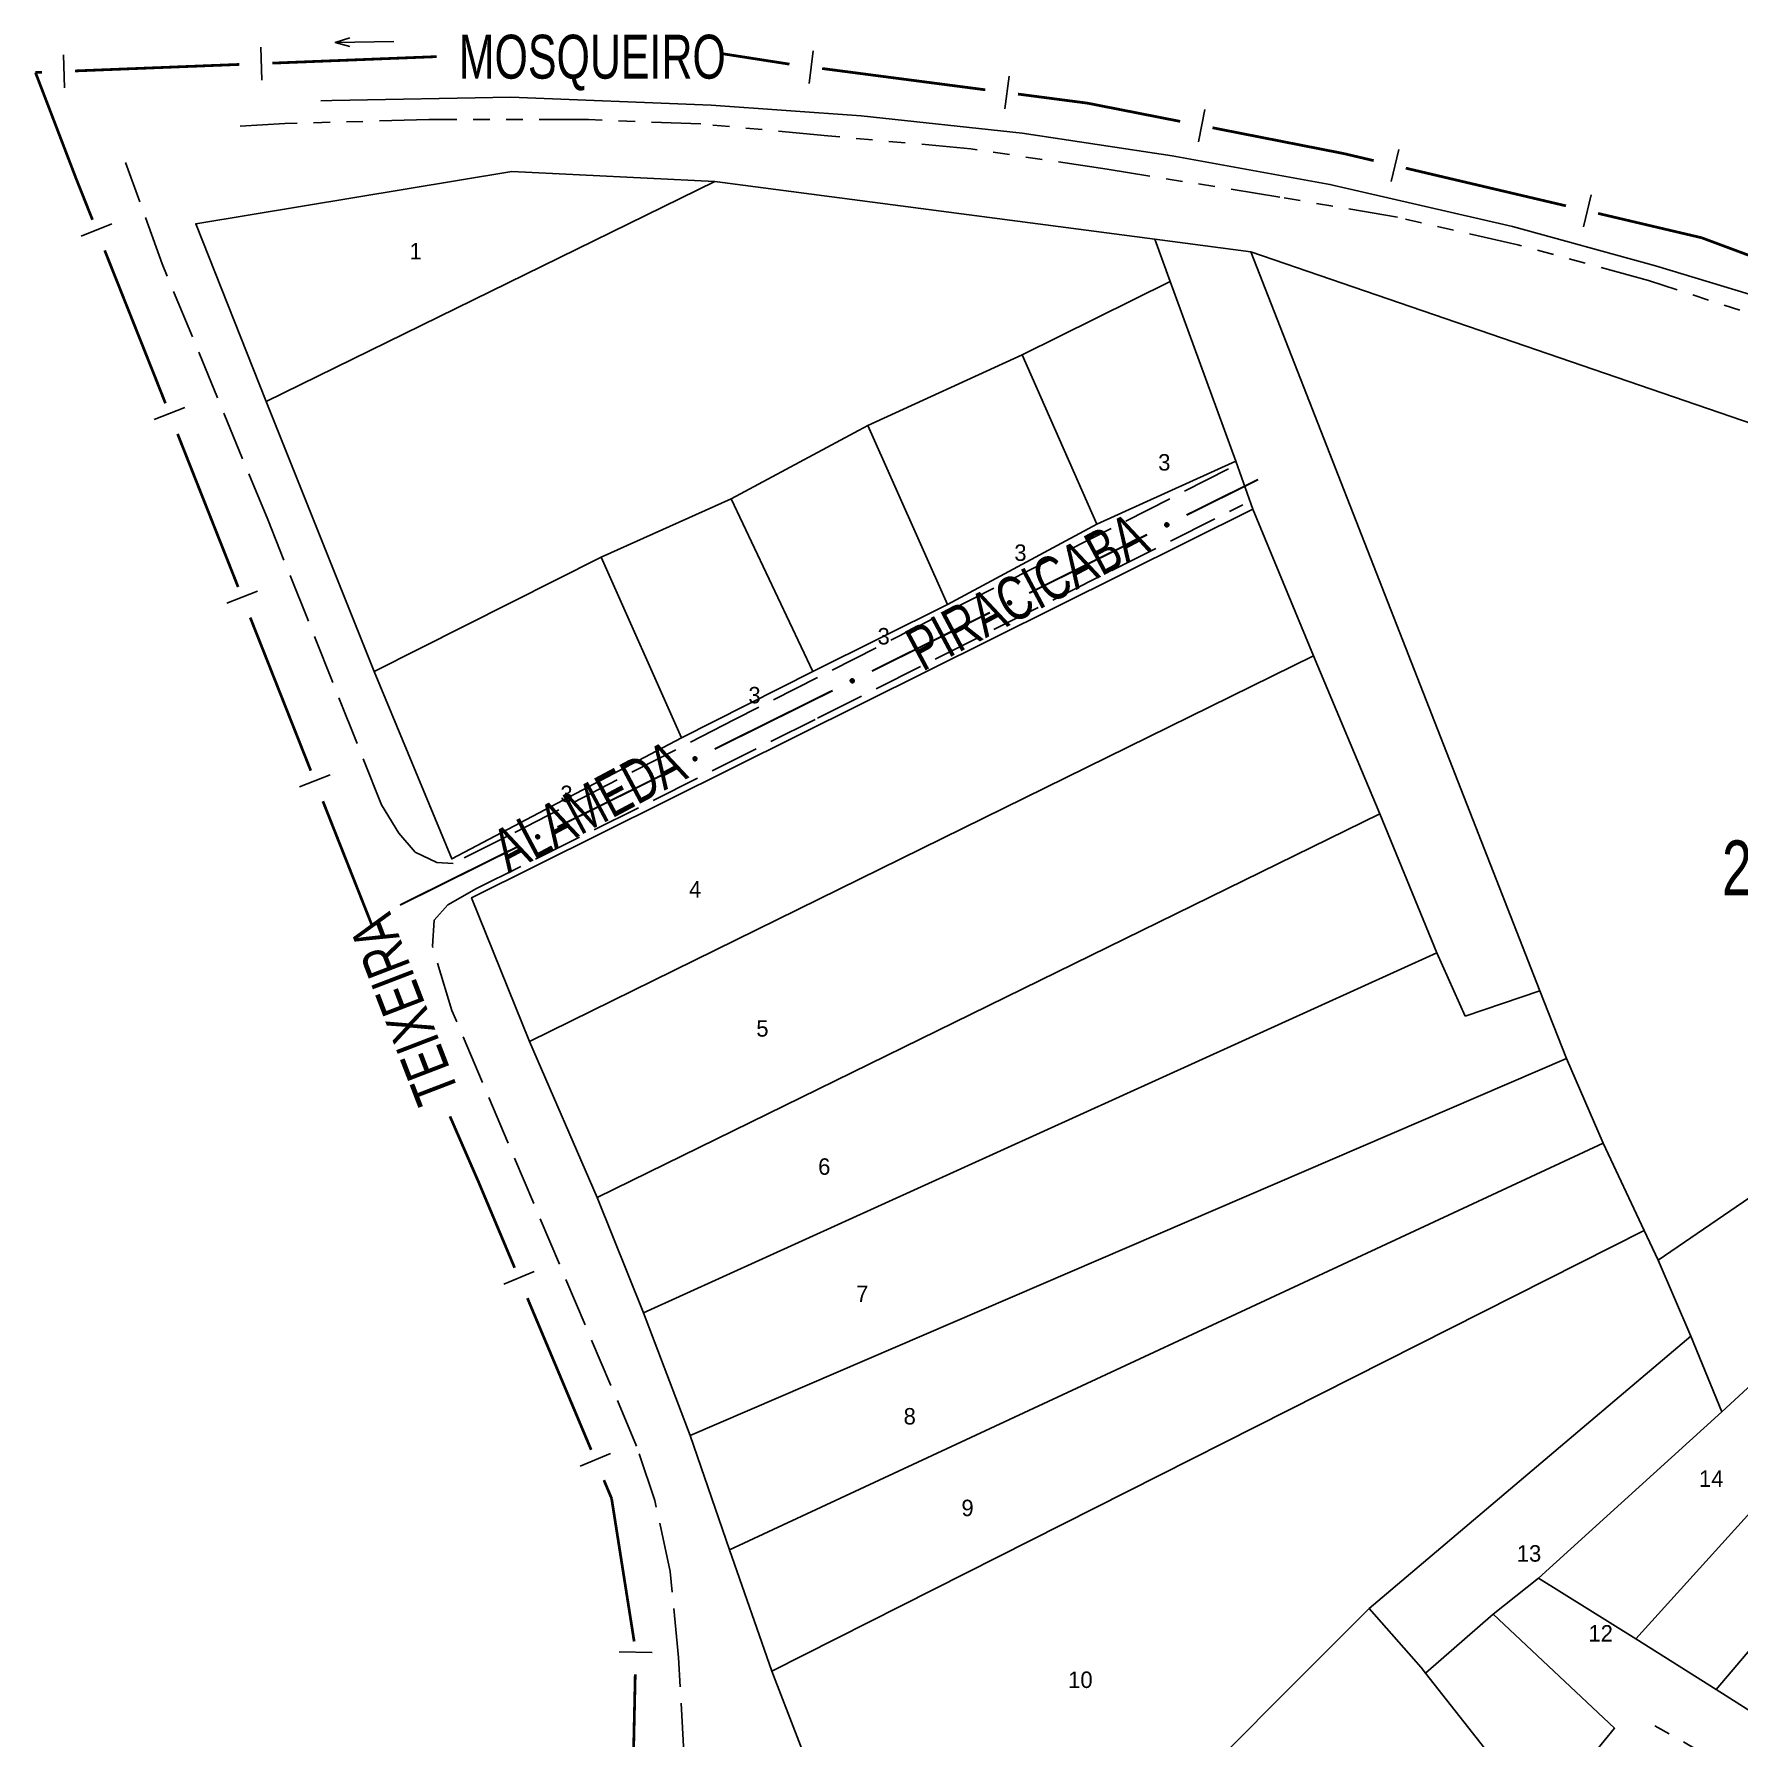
# Model space of a CAD drawing. Extents: x 205454 to 206599, y 4874260 to 4875179.
# Drawn here: x 205858.4 to 206013.8, y 4875023.5 to 4875178.8 of the extents above; entities that cross this region are included whole.
import ezdxf
from ezdxf.enums import TextEntityAlignment as Align

# ---------------------------------------------------------------- set-up
doc = ezdxf.new("R2010")
doc.units = 0
doc.header["$LTSCALE"] = 1.5
doc.header["$MEASUREMENT"] = 0
doc.linetypes.add('TRACO_11', pattern=[8, 3, -1, 3, -1])
doc.linetypes.add('TRACO_25', pattern=[8, 3, -1, 1, -1, 1, -1])
for name, color, linetype in [('CD_MALHA_LOTES', 7, 'CONTINUOUS'), ('CD_TXT_QUADRA', 255, 'CONTINUOUS'), ('LM-LIM-SETORES-BAIRROS', 250, 'CONTINUOUS'), ('RU-QUADRA', 210, 'CONTINUOUS'), ('SV-EIXO-RUA-PAV', 20, 'CONTINUOUS'), ('SV-FX-DOM-EST', 20, 'CONTINUOUS'), ('SV-ROD-ESTADUAIS', 20, 'CONTINUOUS'), ('SV-RUA-NAO-PAV', 7, 'CONTINUOUS'), ('SV-RUA-PAVIM', 7, 'CONTINUOUS'), ('SV-TXT-ROD-EST', 7, 'CONTINUOUS'), ('SV-TXT-RUA-PAV', 7, 'CONTINUOUS'), ('Th_NmrPort', 7, 'CONTINUOUS')]:
    doc.layers.add(name, color=color, linetype=linetype)
doc.styles.add('ARIAL', font='ARIAL.SHX')

# ---------------------------------------------------------------- blocks, each defined once
blk = doc.blocks.new('COD048', base_point=(205888.551752, 4875178.0347))
at = {"layer": 'SV-TXT-ROD-EST'}
blk.add_line((205889.885086, 4875177.6347), (205891.218419, 4875178.0347), dxfattribs=at)
blk.add_lwpolyline([(205885.885086, 4875178.0347), (205891.218419, 4875178.0347), (205889.885086, 4875178.4347)], dxfattribs=at)

msp = doc.modelspace()

# ---------------------------------------------------------------- linework, layer by layer
at = {"layer": 'CD_MALHA_LOTES', "linetype": 'Continuous', "flags": 128}
for points in [[(205873.179126, 4875161.473457), (205901.967564, 4875166.22869)], [(205879.605117, 4875145.279961), (205920.474416, 4875165.329051)], [(205901.967564, 4875166.22869), (205920.474416, 4875165.329051)], [(205920.474416, 4875165.329051), (205960.572597, 4875160.059739)], [(205879.605117, 4875145.279961), (205873.179126, 4875161.473457)], [(205961.986315, 4875156.204144), (205960.572597, 4875160.059739)], [(205960.572597, 4875160.059739), (205969.311944, 4875158.90306)], [(205969.311944, 4875158.90306), (206052.657041, 4875130.307403), (206075.854867, 4875117.840981)], [(205995.658505, 4875091.55868), (205969.311944, 4875158.90306)], [(205948.491735, 4875149.521114), (205961.986315, 4875156.204144)], [(205967.962486, 4875139.817869), (205961.986315, 4875156.204144)], [(205934.418816, 4875143.095124), (205948.491735, 4875149.521114)], [(205955.303285, 4875134.098737), (205948.491735, 4875149.521114)], [(205889.436882, 4875120.668417), (205879.605117, 4875145.279961)], [(205921.952394, 4875136.412094), (205934.418816, 4875143.095124)], [(205941.680185, 4875126.773108), (205934.418816, 4875143.095124)], [(205967.962486, 4875139.817869), (205955.303285, 4875134.098737)], [(205969.504724, 4875135.448195), (205967.962486, 4875139.817869)], [(205910.128571, 4875131.078521), (205921.952394, 4875136.412094)], [(205929.406543, 4875120.668417), (205921.952394, 4875136.412094)], [(205898.304749, 4875100.040987), (205969.504724, 4875135.448195)], [(205975.031076, 4875122.082135), (205969.504724, 4875135.448195)], [(205955.303285, 4875134.098737), (205941.680185, 4875126.773108)], [(205889.436882, 4875120.668417), (205910.128571, 4875131.078521)], [(205917.454201, 4875114.627986), (205910.128571, 4875131.078521)], [(205941.680185, 4875126.773108), (205929.406543, 4875120.668417)], [(205903.574061, 4875086.931967), (205975.031076, 4875122.082135)], [(205981.071507, 4875107.687916), (205975.031076, 4875122.082135)], [(205896.505472, 4875103.575282), (205889.436882, 4875120.668417)], [(205929.406543, 4875120.668417), (205917.454201, 4875114.627986)], [(205917.454201, 4875114.627986), (205896.505472, 4875103.575282)], [(205909.743012, 4875072.730528), (205981.071507, 4875107.687916)], [(205986.276559, 4875095.028715), (205981.071507, 4875107.687916)], [(205903.574061, 4875086.931967), (205898.304749, 4875100.040987)], [(205913.984166, 4875062.191903), (205986.276559, 4875095.028715)], [(205988.846955, 4875089.245323), (205986.276559, 4875095.028715)], [(205995.658505, 4875091.55868), (205988.846955, 4875089.245323)], [(205998.100382, 4875085.389729), (205995.658505, 4875091.55868)], [(205909.743012, 4875072.730528), (205903.574061, 4875086.931967)], [(205918.22532, 4875051.01068), (205998.100382, 4875085.389729)], [(206001.441897, 4875077.67854), (205998.100382, 4875085.389729)], [(205921.823874, 4875040.600575), (206001.441897, 4875077.67854)], [(206005.168971, 4875069.710312), (206001.441897, 4875077.67854)], [(205913.984166, 4875062.191903), (205909.743012, 4875072.730528)], [(206006.454169, 4875067.011396), (206015.386296, 4875073.116087)], [(205925.679469, 4875029.547871), (206005.168971, 4875069.710312)], [(206006.454169, 4875067.011396), (206005.168971, 4875069.710312)], [(206009.410125, 4875060.071326), (206006.454169, 4875067.011396)], [(205918.22532, 4875051.01068), (205913.984166, 4875062.191903)], [(205980.107608, 4875035.267003), (206009.410125, 4875060.071326)], [(206012.237561, 4875053.195516), (206009.410125, 4875060.071326)], [(206016.157415, 4875056.794071), (206012.237561, 4875053.195516)], [(205995.529985, 4875038.030179), (206012.237561, 4875053.195516)], [(206004.397852, 4875032.503827), (206022.711925, 4875052.681437)], [(205921.823874, 4875040.600575), (205918.22532, 4875051.01068)], [(206011.723482, 4875027.877114), (206029.523475, 4875048.825843)], [(205925.679469, 4875029.547871), (205921.823874, 4875040.600575)], [(205995.529985, 4875038.030179), (205991.417351, 4875034.752924)], [(206004.397852, 4875032.503827), (205995.529985, 4875038.030179)], [(205939.238309, 4874994.333443), (205980.107608, 4875035.267003)], [(205984.862841, 4875029.869171), (205980.107608, 4875035.267003)], [(205985.248401, 4875029.355092), (205991.417351, 4875034.752924)], [(205991.417351, 4875034.752924), (206002.470055, 4875024.342819)], [(206011.723482, 4875027.877114), (206004.397852, 4875032.503827)], [(205939.238309, 4874994.333443), (205925.679469, 4875029.547871)], [(205985.248401, 4875029.355092), (205984.862841, 4875029.869171)], [(205995.272946, 4875016.63163), (205985.248401, 4875029.355092)], [(206017.635393, 4875024.150039), (206011.723482, 4875027.877114)], [(206002.470055, 4875024.342819), (205999.642619, 4875020.872784)]]:
    msp.add_lwpolyline(points, dxfattribs=at)
at = {"layer": 'LM-LIM-SETORES-BAIRROS'}
for points in [[(205861.106483, 4875176.858018), (205861.225002, 4875173.86036)], [(205879.092431, 4875177.569133), (205879.21095, 4875174.571475)], [(205929.455364, 4875177.236984), (205929.067021, 4875174.262225)], [(205947.303917, 4875174.906927), (205946.915574, 4875171.932168)], [(205965.137296, 4875171.885056), (205964.55823, 4875168.941473)], [(205982.815582, 4875168.226533), (205982.128464, 4875165.306282)], [(206000.337091, 4875164.103825), (205999.649973, 4875161.183574)], [(205862.741789, 4875160.345762), (205865.529398, 4875161.45447)], [(205869.387193, 4875143.620413), (205872.176875, 4875144.723898)], [(205876.008098, 4875126.882325), (205878.797779, 4875127.985809)], [(205882.629002, 4875110.144236), (205885.418684, 4875111.24772)], [(205901.237259, 4875064.810623), (205904.002828, 4875065.973219)], [(205908.212834, 4875048.21721), (205910.978403, 4875049.379806)], [(205911.770229, 4875031.300991), (205914.76952, 4875031.235789)]]:
    msp.add_lwpolyline(points, dxfattribs=at)
at = {"layer": 'LM-LIM-SETORES-BAIRROS', "const_width": 0.25}
for points in [[(205895.139199, 4875176.702407), (205880.15091, 4875176.109811)], [(205921.350561, 4875176.93941), (205920.970874, 4875176.998472)], [(205927.27926, 4875176.017167), (205921.350561, 4875176.93941)], [(205859.167304, 4875175.280176), (205858.56665, 4875175.25643)], [(205858.56665, 4875175.25643), (205861.928825, 4875166.479491)], [(205877.153252, 4875175.991291), (205862.164962, 4875175.398695)], [(205945.126573, 4875173.678442), (205930.252779, 4875175.620157)], [(205954.411005, 4875172.466397), (205948.101332, 4875173.2901)], [(205955.035818, 4875172.343483), (205954.411005, 4875172.466397)], [(205962.885374, 4875170.799309), (205955.035818, 4875172.343483)], [(205977.810973, 4875167.863125), (205965.828957, 4875170.220243)], [(205978.578354, 4875167.682565), (205977.810973, 4875167.863125)], [(205980.525189, 4875167.224486), (205978.578354, 4875167.682565)], [(205861.928825, 4875166.479491), (205862.250299, 4875165.640285)], [(205862.250299, 4875165.640285), (205863.766024, 4875161.829319)], [(205998.046697, 4875163.101778), (205983.44544, 4875166.537368)], [(206010.417486, 4875160.191004), (206000.966949, 4875162.41466)], [(205864.874732, 4875159.04171), (205869.309565, 4875147.891272)], [(206010.690556, 4875160.089342), (206010.417486, 4875160.191004)], [(206015.376357, 4875158.344845), (206010.690556, 4875160.089342)], [(205869.309565, 4875147.891272), (205869.555041, 4875147.274076)], [(205869.555041, 4875147.274076), (205870.414206, 4875145.102049)], [(205871.51769, 4875142.312368), (205877.035111, 4875128.36396)], [(205878.138595, 4875125.574279), (205883.656015, 4875111.625871)], [(205884.759499, 4875108.83619), (205889.173436, 4875097.677464)], [(205889.173436, 4875097.677464), (205889.248098, 4875097.488713)], [(205896.342074, 4875080.10847), (205898.738361, 4875074.607761)], [(205898.738361, 4875074.607761), (205898.952828, 4875074.115449)], [(205898.952828, 4875074.115449), (205902.232512, 4875066.313777)], [(205903.395107, 4875063.548209), (205909.208086, 4875049.720364)], [(205910.370682, 4875046.954796), (205910.758214, 4875046.032939)], [(205910.758214, 4875046.032939), (205911.068625, 4875045.294538)], [(205911.068625, 4875045.294538), (205913.127176, 4875032.257049)], [(205913.226407, 4875029.268862), (205912.92213, 4875015.272169)]]:
    msp.add_lwpolyline(points, dxfattribs=at)
at = {"layer": 'RU-QUADRA', "linetype": 'Continuous', "flags": 128}
for points in [[(205939.238309, 4874994.333443), (205925.679469, 4875029.547871), (205921.823874, 4875040.600575), (205918.22532, 4875051.01068), (205913.984166, 4875062.191903), (205909.743012, 4875072.730528), (205903.574061, 4875086.931967), (205898.304749, 4875100.040987), (205969.504724, 4875135.448195), (205967.962486, 4875139.817869), (205955.303285, 4875134.098737), (205941.680185, 4875126.773108), (205929.406543, 4875120.668417), (205917.454201, 4875114.627986), (205896.505472, 4875103.575282), (205889.436882, 4875120.668417), (205879.605117, 4875145.279961), (205873.179126, 4875161.473457), (205901.967564, 4875166.22869), (205920.474416, 4875165.329051), (205960.572597, 4875160.059739), (205969.311944, 4875158.90306), (206052.657041, 4875130.307403)], [(206017.635393, 4875024.150039), (206011.723482, 4875027.877114), (206004.397852, 4875032.503827), (205995.529985, 4875038.030179), (205991.417351, 4875034.752924), (206002.470055, 4875024.342819), (205999.642619, 4875020.872784), (206004.269333, 4875017.659789), (206015.000737, 4875011.169538)]]:
    msp.add_lwpolyline(points, dxfattribs=at)
at = {"layer": 'SV-EIXO-RUA-PAV', "const_width": 0.18}
for points in [[(205963.463229, 4875134.916486), (205969.734438, 4875138.02646)], [(205969.734438, 4875138.02646), (205969.990121, 4875138.153256)], [(205949.129036, 4875127.807977), (205959.87968, 4875133.139359)], [(205934.794843, 4875120.699467), (205945.545487, 4875126.030849)], [(205920.46065, 4875113.590957), (205931.211294, 4875118.922339)], [(205906.126457, 4875106.482447), (205916.877102, 4875111.813829)], [(205891.792264, 4875099.373937), (205902.542909, 4875104.705319)]]:
    msp.add_lwpolyline(points, dxfattribs=at)
at = {"layer": 'SV-EIXO-RUA-PAV'}
for points in [[(205961.493826, 4875134.062708), (205961.508786, 4875134.109272), (205961.531165, 4875134.146233), (205961.558703, 4875134.171688), (205961.588903, 4875134.187836), (205961.621659, 4875134.200877), (205961.657585, 4875134.206738), (205961.698901, 4875134.204412), (205961.745716, 4875134.189733), (205961.782072, 4875134.164319), (205961.808472, 4875134.138657), (205961.827124, 4875134.108136), (205961.839259, 4875134.076102), (205961.844114, 4875134.038583), (205961.841347, 4875133.996737), (205961.825448, 4875133.950019), (205961.80326, 4875133.913934), (205961.775977, 4875133.890012), (205961.745175, 4875133.871456), (205961.711573, 4875133.858543), (205961.676274, 4875133.852992), (205961.634147, 4875133.855854), (205961.588244, 4875133.872157), (205961.552002, 4875133.893877), (205961.527703, 4875133.920816), (205961.510116, 4875133.951553), (205961.496637, 4875133.984248), (205961.489241, 4875134.020117), (205961.493826, 4875134.062708)], [(205947.159633, 4875126.954198), (205947.174593, 4875127.000762), (205947.196972, 4875127.037723), (205947.22451, 4875127.063178), (205947.25471, 4875127.079326), (205947.287466, 4875127.092367), (205947.323392, 4875127.098229), (205947.364708, 4875127.095902), (205947.411523, 4875127.081223), (205947.447879, 4875127.055809), (205947.474279, 4875127.030147), (205947.492931, 4875126.999626), (205947.505066, 4875126.967592), (205947.509921, 4875126.930073), (205947.507154, 4875126.888227), (205947.491255, 4875126.841509), (205947.469067, 4875126.805424), (205947.441784, 4875126.781503), (205947.410982, 4875126.762946), (205947.37738, 4875126.750033), (205947.342081, 4875126.744482), (205947.299954, 4875126.747344), (205947.254051, 4875126.763647), (205947.217809, 4875126.785367), (205947.19351, 4875126.812306), (205947.175924, 4875126.843043), (205947.162444, 4875126.875738), (205947.155048, 4875126.911607), (205947.159633, 4875126.954198)], [(205932.82544, 4875119.845688), (205932.8404, 4875119.892252), (205932.862779, 4875119.929213), (205932.890317, 4875119.954668), (205932.920517, 4875119.970816), (205932.953273, 4875119.983857), (205932.9892, 4875119.989719), (205933.030515, 4875119.987392), (205933.07733, 4875119.972713), (205933.113686, 4875119.9473), (205933.140086, 4875119.921637), (205933.158738, 4875119.891116), (205933.170874, 4875119.859082), (205933.175728, 4875119.821563), (205933.172961, 4875119.779717), (205933.157062, 4875119.732999), (205933.134874, 4875119.696914), (205933.107591, 4875119.672993), (205933.076789, 4875119.654436), (205933.043187, 4875119.641523), (205933.007888, 4875119.635972), (205932.965761, 4875119.638834), (205932.919859, 4875119.655138), (205932.883616, 4875119.676857), (205932.859317, 4875119.703796), (205932.841731, 4875119.734533), (205932.828251, 4875119.767228), (205932.820855, 4875119.803097), (205932.82544, 4875119.845688)], [(205918.491247, 4875112.737178), (205918.506207, 4875112.783742), (205918.528586, 4875112.820703), (205918.556124, 4875112.846158), (205918.586324, 4875112.862306), (205918.61908, 4875112.875347), (205918.655007, 4875112.881209), (205918.696322, 4875112.878882), (205918.743137, 4875112.864203), (205918.779493, 4875112.83879), (205918.805893, 4875112.813127), (205918.824545, 4875112.782606), (205918.836681, 4875112.750572), (205918.841535, 4875112.713053), (205918.838769, 4875112.671207), (205918.822869, 4875112.624489), (205918.800681, 4875112.588405), (205918.773398, 4875112.564483), (205918.742596, 4875112.545926), (205918.708995, 4875112.533013), (205918.673695, 4875112.527462), (205918.631568, 4875112.530324), (205918.585666, 4875112.546628), (205918.549423, 4875112.568347), (205918.525124, 4875112.595286), (205918.507538, 4875112.626023), (205918.494058, 4875112.658718), (205918.486663, 4875112.694587), (205918.491247, 4875112.737178)], [(205904.157054, 4875105.628668), (205904.172014, 4875105.675233), (205904.194393, 4875105.712193), (205904.221931, 4875105.737648), (205904.252131, 4875105.753796), (205904.284887, 4875105.766837), (205904.320814, 4875105.772699), (205904.362129, 4875105.770372), (205904.408944, 4875105.755693), (205904.4453, 4875105.73028), (205904.4717, 4875105.704617), (205904.490352, 4875105.674096), (205904.502488, 4875105.642062), (205904.507342, 4875105.604543), (205904.504576, 4875105.562697), (205904.488676, 4875105.515979), (205904.466488, 4875105.479895), (205904.439205, 4875105.455973), (205904.408403, 4875105.437416), (205904.374802, 4875105.424503), (205904.339503, 4875105.418952), (205904.297375, 4875105.421814), (205904.251473, 4875105.438118), (205904.21523, 4875105.459837), (205904.190931, 4875105.486776), (205904.173345, 4875105.517513), (205904.159865, 4875105.550208), (205904.15247, 4875105.586077), (205904.157054, 4875105.628668)]]:
    msp.add_lwpolyline(points, close=True, dxfattribs=at)
for points in [[(205961.489241, 4875134.020117), (205961.745716, 4875134.189733)], [(205961.493086, 4875134.040175), (205961.719987, 4875134.193821)], [(205961.493826, 4875134.062708), (205961.698901, 4875134.204412)], [(205961.496637, 4875133.984248), (205961.782072, 4875134.164319)], [(205961.49724, 4875134.004157), (205961.759592, 4875134.175384)], [(205961.503005, 4875134.087741), (205961.671805, 4875134.201912)], [(205961.506283, 4875133.970564), (205961.790023, 4875134.150875)], [(205961.508786, 4875134.109272), (205961.657585, 4875134.206738)], [(205961.510116, 4875133.951553), (205961.808472, 4875134.138657)], [(205961.521429, 4875133.936952), (205961.817384, 4875134.120274)], [(205961.521452, 4875134.130397), (205961.63213, 4875134.198991)], [(205961.527703, 4875133.920816), (205961.827124, 4875134.108136)], [(205961.531165, 4875134.146233), (205961.621659, 4875134.200877)], [(205961.543303, 4875133.908199), (205961.830711, 4875134.090329)], [(205961.552002, 4875133.893877), (205961.839259, 4875134.076102)], [(205961.572512, 4875133.883084), (205961.837916, 4875134.054301)], [(205961.588244, 4875133.872157), (205961.844114, 4875134.038583)], [(205961.613956, 4875133.867082), (205961.840231, 4875134.015849)], [(205961.634147, 4875133.855854), (205961.841347, 4875133.996737)], [(205961.659087, 4875133.859001), (205961.826654, 4875133.969515)], [(205961.676274, 4875133.852992), (205961.825448, 4875133.950019)], [(205961.69753, 4875133.858265), (205961.808823, 4875133.928688)], [(205961.711573, 4875133.858543), (205961.80326, 4875133.913934)], [(205947.155048, 4875126.911607), (205947.411523, 4875127.081223)], [(205947.158893, 4875126.931665), (205947.385794, 4875127.085311)], [(205947.159633, 4875126.954198), (205947.364708, 4875127.095902)], [(205947.162444, 4875126.875738), (205947.447879, 4875127.055809)], [(205947.163047, 4875126.895647), (205947.425399, 4875127.066875)], [(205947.168813, 4875126.979231), (205947.337612, 4875127.093402)], [(205947.17209, 4875126.862055), (205947.45583, 4875127.042365)], [(205947.174593, 4875127.000762), (205947.323392, 4875127.098229)], [(205947.175924, 4875126.843043), (205947.474279, 4875127.030147)], [(205947.187236, 4875126.828442), (205947.483191, 4875127.011764)], [(205947.187259, 4875127.021887), (205947.297937, 4875127.090481)], [(205947.19351, 4875126.812306), (205947.492931, 4875126.999626)], [(205947.196972, 4875127.037723), (205947.287466, 4875127.092367)], [(205947.20911, 4875126.799689), (205947.496518, 4875126.981819)], [(205947.217809, 4875126.785367), (205947.505066, 4875126.967592)], [(205947.238319, 4875126.774574), (205947.503723, 4875126.945791)], [(205947.254051, 4875126.763647), (205947.509921, 4875126.930073)], [(205947.279763, 4875126.758572), (205947.506038, 4875126.907339)], [(205947.299954, 4875126.747344), (205947.507154, 4875126.888227)], [(205947.324894, 4875126.750491), (205947.492461, 4875126.861005)], [(205947.342081, 4875126.744482), (205947.491255, 4875126.841509)], [(205947.363337, 4875126.749755), (205947.47463, 4875126.820178)], [(205947.37738, 4875126.750033), (205947.469067, 4875126.805424)], [(205932.820855, 4875119.803097), (205933.07733, 4875119.972713)], [(205932.8247, 4875119.823155), (205933.051601, 4875119.976801)], [(205932.82544, 4875119.845688), (205933.030515, 4875119.987392)], [(205932.828251, 4875119.767228), (205933.113686, 4875119.9473)], [(205932.828854, 4875119.787137), (205933.091206, 4875119.958365)], [(205932.83462, 4875119.870721), (205933.003419, 4875119.984892)], [(205932.837897, 4875119.753545), (205933.121637, 4875119.933856)], [(205932.8404, 4875119.892252), (205932.9892, 4875119.989719)], [(205932.841731, 4875119.734533), (205933.140086, 4875119.921637)], [(205932.853043, 4875119.719932), (205933.148998, 4875119.903254)], [(205932.853066, 4875119.913377), (205932.963744, 4875119.981971)], [(205932.859317, 4875119.703796), (205933.158738, 4875119.891116)], [(205932.862779, 4875119.929213), (205932.953273, 4875119.983857)], [(205932.874917, 4875119.691179), (205933.162325, 4875119.873309)], [(205932.883616, 4875119.676857), (205933.170874, 4875119.859082)], [(205932.904127, 4875119.666064), (205933.16953, 4875119.837281)], [(205932.919859, 4875119.655138), (205933.175728, 4875119.821563)], [(205932.94557, 4875119.650062), (205933.171845, 4875119.798829)], [(205932.965761, 4875119.638834), (205933.172961, 4875119.779717)], [(205932.990701, 4875119.641981), (205933.158268, 4875119.752495)], [(205933.007888, 4875119.635972), (205933.157062, 4875119.732999)], [(205933.029144, 4875119.641245), (205933.140437, 4875119.711668)], [(205933.043187, 4875119.641523), (205933.134874, 4875119.696914)], [(205918.486663, 4875112.694587), (205918.743137, 4875112.864203)], [(205918.490507, 4875112.714645), (205918.717408, 4875112.868292)], [(205918.491247, 4875112.737178), (205918.696322, 4875112.878882)], [(205918.494058, 4875112.658718), (205918.779493, 4875112.83879)], [(205918.494661, 4875112.678627), (205918.757013, 4875112.849855)], [(205918.500427, 4875112.762211), (205918.669226, 4875112.876382)], [(205918.503704, 4875112.645035), (205918.787444, 4875112.825346)], [(205918.506207, 4875112.783742), (205918.655007, 4875112.881209)], [(205918.507538, 4875112.626023), (205918.805893, 4875112.813127)], [(205918.51885, 4875112.611422), (205918.814805, 4875112.794744)], [(205918.518873, 4875112.804867), (205918.629551, 4875112.873461)], [(205918.525124, 4875112.595286), (205918.824545, 4875112.782606)], [(205918.528586, 4875112.820703), (205918.61908, 4875112.875347)], [(205918.540724, 4875112.582669), (205918.828132, 4875112.764799)], [(205918.549423, 4875112.568347), (205918.836681, 4875112.750572)], [(205918.569934, 4875112.557554), (205918.835337, 4875112.728771)], [(205918.585666, 4875112.546628), (205918.841535, 4875112.713053)], [(205918.611377, 4875112.541552), (205918.837652, 4875112.690319)], [(205918.631568, 4875112.530324), (205918.838769, 4875112.671207)], [(205918.656508, 4875112.533471), (205918.824075, 4875112.643986)], [(205918.673695, 4875112.527462), (205918.822869, 4875112.624489)], [(205918.694951, 4875112.532735), (205918.806244, 4875112.603158)], [(205918.708995, 4875112.533013), (205918.800681, 4875112.588405)], [(205904.15247, 4875105.586077), (205904.408944, 4875105.755693)], [(205904.156314, 4875105.606135), (205904.383215, 4875105.759782)], [(205904.157054, 4875105.628668), (205904.362129, 4875105.770372)], [(205904.159865, 4875105.550208), (205904.4453, 4875105.73028)], [(205904.160468, 4875105.570118), (205904.42282, 4875105.741345)], [(205904.166234, 4875105.653701), (205904.335033, 4875105.767873)], [(205904.169511, 4875105.536525), (205904.453252, 4875105.716836)], [(205904.172014, 4875105.675233), (205904.320814, 4875105.772699)], [(205904.173345, 4875105.517513), (205904.4717, 4875105.704617)], [(205904.184657, 4875105.502912), (205904.480612, 4875105.686234)], [(205904.184681, 4875105.696357), (205904.295358, 4875105.764951)], [(205904.190931, 4875105.486776), (205904.490352, 4875105.674096)], [(205904.194393, 4875105.712193), (205904.284887, 4875105.766837)], [(205904.206532, 4875105.47416), (205904.493939, 4875105.656289)], [(205904.21523, 4875105.459837), (205904.502488, 4875105.642062)], [(205904.235741, 4875105.449044), (205904.501144, 4875105.620262)], [(205904.251473, 4875105.438118), (205904.507342, 4875105.604543)], [(205904.277184, 4875105.433042), (205904.503459, 4875105.581809)], [(205904.297375, 4875105.421814), (205904.504576, 4875105.562697)], [(205904.322315, 4875105.424961), (205904.489882, 4875105.535476)], [(205904.339503, 4875105.418952), (205904.488676, 4875105.515979)], [(205904.360758, 4875105.424225), (205904.472051, 4875105.494648)], [(205904.374802, 4875105.424503), (205904.466488, 4875105.479895)]]:
    msp.add_lwpolyline(points, dxfattribs=at)
at = {"layer": 'SV-FX-DOM-EST', "linetype": 'TRACO_25'}
msp.add_polyline3d([(206089.426392, 4875120.502319, 11.3444), (206081.285822, 4875124.984822, 11.802879), (206068.152895, 4875131.540939, 11.974809), (206051.026777, 4875139.31274, 11.99937), (206033.36987, 4875146.436575, 12.081242), (206019.581387, 4875151.708901, 12.05668), (206005.580258, 4875156.306406, 12.064867), (205993.645066, 4875159.554921, 12.064867), (205982.6985, 4875162.061673, 12.154925), (205971.969115, 4875163.897559, 12.163113), (205956.239381, 4875166.440967, 12.130363), (205943.814889, 4875168.300627, 12.081242), (205930.763904, 4875169.489328, 12.081242), (205919.208321, 4875170.568531, 11.982996), (205908.968203, 4875170.966622, 11.892938), (205894.410904, 4875170.975015, 11.680073), (205881.306924, 4875170.603581, 11.409898), (205877.224644, 4875170.357907, 11.041477)], dxfattribs=at)
at = {"layer": 'SV-ROD-ESTADUAIS', "linetype": 'Continuous'}
msp.add_polyline3d([(206230.793356, 4875046.18779, 9.592358), (206178.051864, 4875074.898484, 10.435631), (206091.63132, 4875121.990007, 11.958434), (206083.327448, 4875126.40697, 11.958434), (206074.705435, 4875130.850788, 12.007557), (206066.810895, 4875134.730452, 12.081242), (206058.152333, 4875138.617243, 12.081242), (206046.628002, 4875143.390705, 12.11399), (206031.912004, 4875149.101651, 12.130363), (206018.35871, 4875153.949776, 12.146738), (206006.212207, 4875157.622268, 12.146738), (205993.165779, 4875161.231494, 12.179486), (205976.539545, 4875165.057247, 12.179486), (205962.147524, 4875167.667801, 12.179486), (205948.498894, 4875169.714052, 12.179486), (205933.819635, 4875171.300137, 12.089428), (205920.145928, 4875172.263737, 12.089428), (205901.885863, 4875173.00736, 11.852002), (205885.582943, 4875172.71354, 11.491769), (205884.563211, 4875172.669901, 11.197033)], dxfattribs=at)
at = {"layer": 'SV-RUA-NAO-PAV', "linetype": 'TRACO_25'}
msp.add_polyline3d([(206015.386296, 4875073.116087, 10.386508), (206024.639722, 4875064.63378, 10.386508), (206037.877263, 4875057.051111, 10.386508), (206046.44659, 4875052.708935, 10.386508), (206057.343314, 4875047.169779, 10.386508), (206056.638206, 4875045.706298, 10.386508), (206047.740326, 4875028.457115, 10.386508), (206036.142758, 4875007.554544, 10.165456), (206005.147102, 4875025.130028, 10.394695)], dxfattribs=at)
at = {"layer": 'SV-RUA-PAVIM', "linetype": 'TRACO_11'}
for points in [[(205967.297849, 4875139.117078, 10.730367), (205922.259725, 4875116.271653, 10.730367), (205901.655775, 4875105.683757, 10.730367), (205896.62561, 4875103.168674, 10.730367), (205895.132279, 4875103.24727, 10.730367), (205893.167371, 4875104.190426, 10.730367), (205891.67404, 4875105.919546, 10.730367), (205890.102114, 4875108.513225, 10.730367), (205879.736068, 4875134.508783, 10.501128), (205870.119553, 4875157.816823, 10.509315), (205866.782053, 4875167.068, 11.057852)], [(205917.658065, 4875022.124181, 10.72218), (205917.174178, 4875030.783815, 10.689431), (205916.40487, 4875038.633948, 10.705806), (205915.010966, 4875045.096488, 10.730367), (205913.349659, 4875050.056631, 10.730367), (205896.525593, 4875089.770733, 10.730367), (205894.739297, 4875095.623426, 10.730367), (205894.89649, 4875097.981316, 10.730367), (205896.154032, 4875099.39605, 10.730367), (205898.761573, 4875100.867309, 10.730367), (205929.831351, 4875116.402198, 10.730367), (205968.603302, 4875135.853446, 10.730367)]]:
    msp.add_polyline3d(points, dxfattribs=at)

# ---------------------------------------------------------------- block references
at = {"layer": 'SV-TXT-ROD-EST', "rotation": 181}
msp.add_blockref('COD048', (205888.551752, 4875178.0347), dxfattribs=at)

# ---------------------------------------------------------------- texts
at = {"layer": 'CD_TXT_QUADRA', "style": 'ARIAL', "width": 0.7}
msp.add_text('278823120', height=5, dxfattribs=at).set_placement((206012.261205, 4875100.261092))
at = {"layer": 'SV-TXT-ROD-EST', "style": 'ARIAL', "width": 0.7}
msp.add_text('MOSQUEIRO', height=4, dxfattribs=at).set_placement((205897.143749, 4875174.697205))
at = {"layer": 'SV-TXT-RUA-PAV', "style": 'ARIAL', "width": 0.7}
for s, rotation, p in [('PIRACICABA', 28.05899582, (205939.397388, 4875120.612735)), ('ALAMEDA', 28.05899582, (205901.677257, 4875102.221804)), ('TEIXEIRA', 111, (205897.228821, 4875082.236663))]:
    msp.add_text(s, height=4, rotation=rotation, dxfattribs=at).set_placement(p)
at = {"layer": 'Th_NmrPort', "color": 1}
for s, p in [('1', (205892.658876, 4875158.972298)), ('3', (205960.882236, 4875139.723222)), ('3', (205947.770788, 4875131.490551)), ('3', (205935.308314, 4875123.874594)), ('3', (205923.5382, 4875118.508807)), ('3', (205906.402298, 4875109.508131)), ('4', (205918.124461, 4875100.809325)), ('5', (205924.258254, 4875088.130376)), ('6', (205929.894576, 4875075.538197)), ('7', (205933.356374, 4875063.941172)), ('8', (205937.683622, 4875052.776872)), ('14', (206010.165621, 4875047.091965)), ('9', (205942.951965, 4875044.425171)), ('13', (205993.561424, 4875040.276788)), ('12', (206000.091988, 4875032.992229)), ('10', (205952.677799, 4875028.761342))]:
    msp.add_text(s, height=1.5, dxfattribs=at).set_placement(p, align=Align.MIDDLE_LEFT)

doc.saveas('drawing.dxf')
